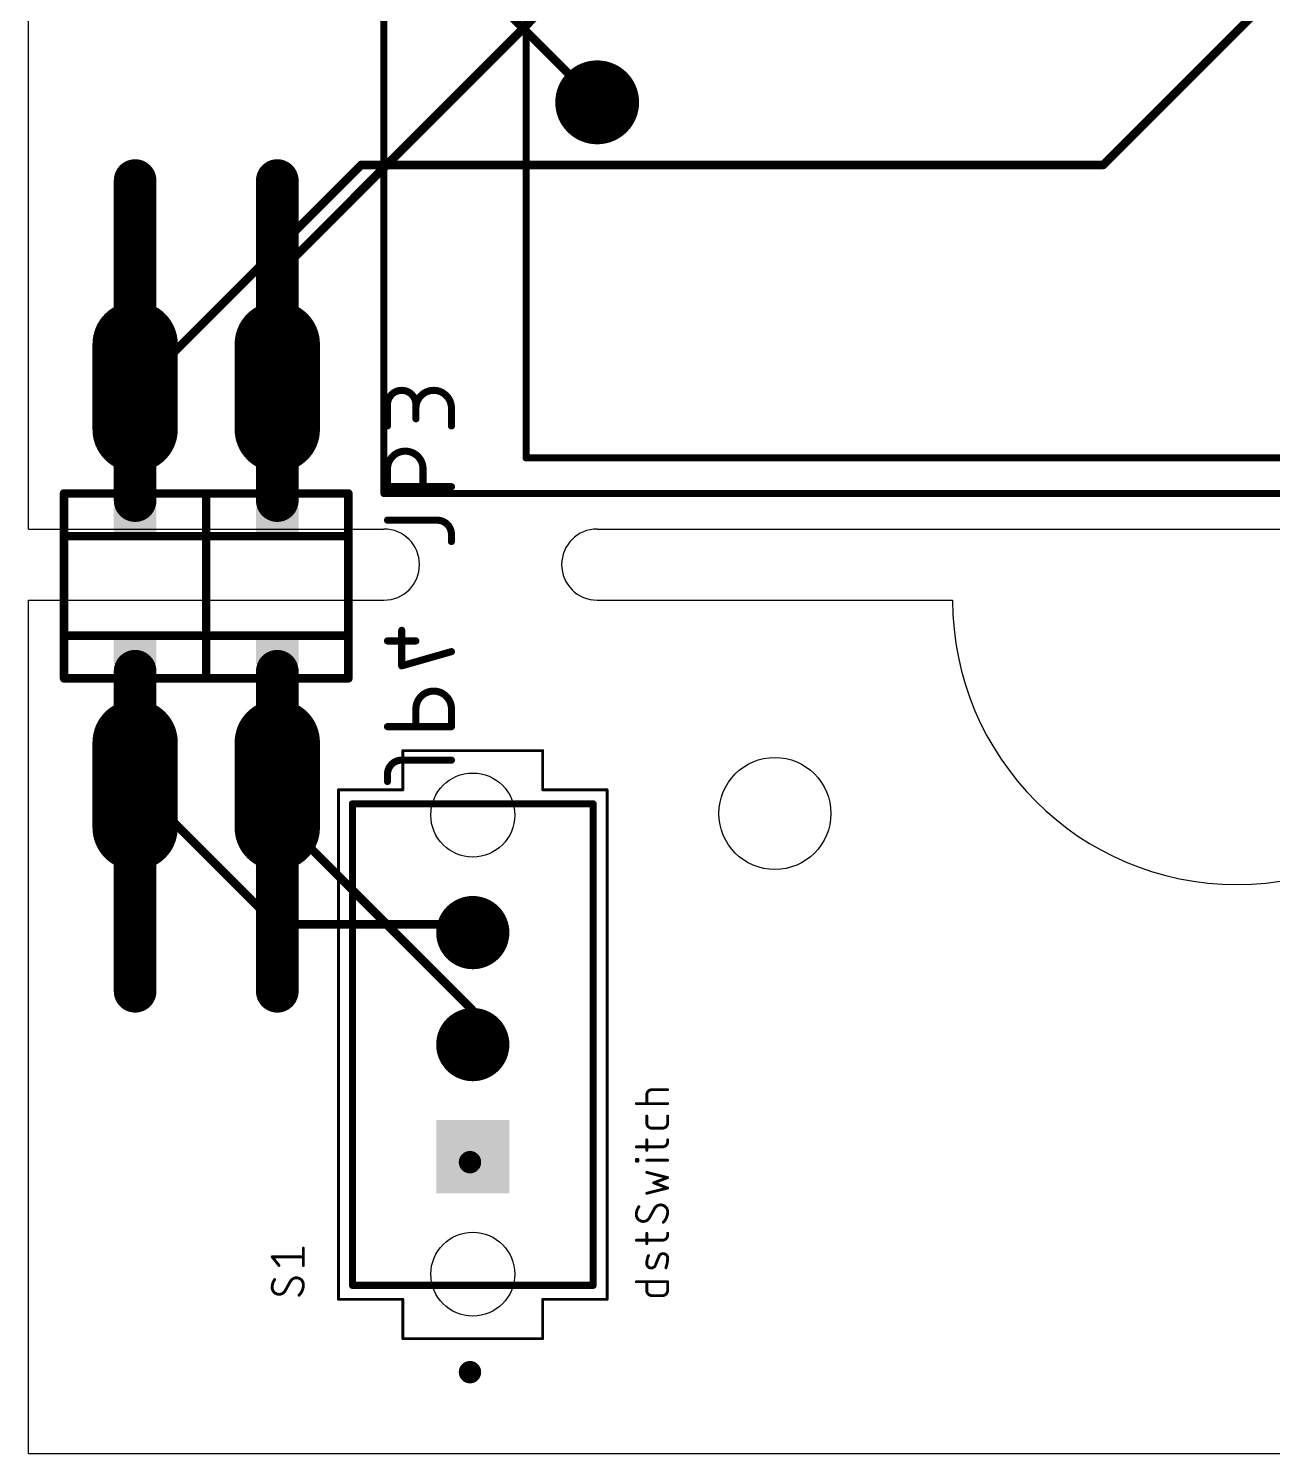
# Model space of a CAD drawing. Extents: x 0 to 1.75, y 0 to 2.95.
# Drawn here: x 0 to 0.875, y 0 to 1.002 of the extents above; entities that cross this region are included whole.
import ezdxf

# ---------------------------------------------------------------- set-up
doc = ezdxf.new("R2010")
doc.units = 0
for name, color, linetype in [('1', 12, 'CONTINUOUS'), ('16', 132, 'CONTINUOUS'), ('17', 110, 'CONTINUOUS'), ('20', 31, 'CONTINUOUS'), ('21', 253, 'CONTINUOUS'), ('22', 253, 'CONTINUOUS'), ('23', 53, 'CONTINUOUS'), ('24', 53, 'CONTINUOUS'), ('25', 253, 'CONTINUOUS'), ('26', 253, 'CONTINUOUS'), ('27', 253, 'CONTINUOUS'), ('39', 12, 'CONTINUOUS'), ('51', 253, 'CONTINUOUS')]:
    doc.layers.add(name, color=color, linetype=linetype)

# ---------------------------------------------------------------- blocks, each defined once
blk = doc.blocks.new('RECT')
blk.add_solid([(-0.5, -0.5), (0.5, -0.5), (-0.5, 0.5), (0.5, 0.5)])
blk = doc.blocks.new('LONGP100')
at = {"const_width": 1}
blk.add_lwpolyline([(-0.5, 0), (0.5, 0)], dxfattribs=at)
at = {"const_width": 0.5}
for points in [[(-0.5, 0.25, 1), (-0.5, -0.25)], [(0.5, -0.25, 1), (0.5, 0.25)]]:
    blk.add_lwpolyline(points, format="xyb", dxfattribs=at)
blk = doc.blocks.new('SQUAREP')
blk.add_solid([(-0.5, -0.5), (0.5, -0.5), (-0.5, 0.5), (0.5, 0.5)])
blk = doc.blocks.new('ROUNDP')
at = {"const_width": 0.5}
blk.add_lwpolyline([(0, -0.25, 1), (0, 0.25, 1), (0, -0.25)], format="xyb", dxfattribs=at)

msp = doc.modelspace()

# ---------------------------------------------------------------- linework, layer by layer
at = {"layer": '1', "const_width": 0.006}
for points in [[(1.3, 1.45), (0.756, 0.906)], [(0.4, 0.95), (0.3, 1.05)], [(0.234, 0.906), (0.078, 0.75)], [(0.756, 0.906), (0.234, 0.906)], [(0.078, 0.75), (0.075, 0.75)], [(0.18, 0.468), (0.175, 0.47)], [(0.18, 0.468), (0.18, 0.444)], [(0.18, 0.444), (0.312, 0.312)], [(0.312, 0.312), (0.312, 0.288)], [(0.312, 0.288), (0.3125, 0.2875)]]:
    msp.add_lwpolyline(points, dxfattribs=at)
at = {"layer": '1', "const_width": 0.003}
for points in [[(0.398939, 0.948939, 1), (0.401061, 0.951061)], [(0.234, 0.9075, 1), (0.234, 0.9045)], [(0.235061, 0.904939, 1), (0.232939, 0.907061)], [(0.754939, 0.907061, 1), (0.757061, 0.904939)], [(0.756, 0.9045, 1), (0.756, 0.9075)], [(0.075, 0.7515, 1), (0.075, 0.7485)], [(0.076939, 0.751061, 1), (0.079061, 0.748939)], [(0.078, 0.7485, 1), (0.078, 0.7515)], [(0.175557, 0.471393, 1), (0.174443, 0.468607)], [(0.1815, 0.468, 1), (0.1785, 0.468)], [(0.179443, 0.466607, 1), (0.180557, 0.469393)], [(0.181061, 0.445061, 1), (0.178939, 0.442939)], [(0.1785, 0.444, 1), (0.1815, 0.444)], [(0.3135, 0.312, 1), (0.3105, 0.312)], [(0.310939, 0.310939, 1), (0.313061, 0.313061)], [(0.313061, 0.289061, 1), (0.310939, 0.286939)], [(0.3105, 0.288, 1), (0.3135, 0.288)], [(0.311439, 0.286439, 1), (0.313561, 0.288561)]]:
    msp.add_lwpolyline(points, format="xyb", dxfattribs=at)
at = {"layer": '16', "const_width": 0.006}
for points in [[(0.396, 1.05), (0.18, 0.834)], [(0.18, 0.834), (0.18, 0.75)], [(0.18, 0.75), (0.175, 0.75)], [(0.078, 0.468), (0.075, 0.47)], [(0.078, 0.468), (0.174, 0.372)], [(0.174, 0.372), (0.312, 0.372)], [(0.312, 0.372), (0.3125, 0.36624)]]:
    msp.add_lwpolyline(points, dxfattribs=at)
at = {"layer": '16', "const_width": 0.003}
for points in [[(0.1815, 0.834, 1), (0.1785, 0.834)], [(0.178939, 0.835061, 1), (0.181061, 0.832939)], [(0.175, 0.7515, 1), (0.175, 0.7485)], [(0.1785, 0.75, 1), (0.1815, 0.75)], [(0.18, 0.7485, 1), (0.18, 0.7515)], [(0.075832, 0.471248, 1), (0.074168, 0.468752)], [(0.079061, 0.469061, 1), (0.076939, 0.466939)], [(0.077168, 0.466752, 1), (0.078832, 0.469248)], [(0.174, 0.3735, 1), (0.174, 0.3705)], [(0.172939, 0.370939, 1), (0.175061, 0.373061)], [(0.313494, 0.37213, 1), (0.310506, 0.37187)], [(0.312, 0.3705, 1), (0.312, 0.3735)], [(0.311006, 0.36611, 1), (0.313994, 0.36637)]]:
    msp.add_lwpolyline(points, format="xyb", dxfattribs=at)
at = {"layer": '20'}
for p, q in [((0, 0.65), (0, 2.95)), ((0, 0.65), (0.25, 0.65)), ((0.4, 0.65), (1.3, 0.65)), ((0, 0.6), (0.25, 0.6)), ((0, 0), (0, 0.6)), ((0.4, 0.6), (0.65, 0.6)), ((0, 0), (1.7, 0))]:
    msp.add_line(p, q, dxfattribs=at)
for centre, radius in [((0.525, 0.45), 0.03937), ((0.3125, 0.448917), 0.029528), ((0.3125, 0.126083), 0.029528)]:
    msp.add_circle(centre, radius, dxfattribs=at)
for centre, radius, start, end in [((0.25, 0.625), 0.025, 270, 90), ((0.4, 0.625), 0.025, 90, 270), ((0.85, 0.6), 0.2, 180, 0)]:
    msp.add_arc(centre, radius, start, end, dxfattribs=at)
at = {"layer": '21'}
for points, const_width in [([(0.25, 0.675), (0.25, 2.925)], 0.005), ([(0.35, 0.7), (0.35, 2.6)], 0.005), ([(1.35, 0.7), (0.35, 0.7)], 0.005), ([(0.125, 0.675), (0.025, 0.675)], 0.006), ([(0.025, 0.675), (0.025, 0.575)], 0.006), ([(0.225, 0.675), (0.125, 0.675)], 0.006), ([(0.125, 0.675), (0.125, 0.575)], 0.006), ([(0.225, 0.575), (0.225, 0.675)], 0.006), ([(1.45, 0.675), (0.25, 0.675)], 0.005), ([(0.025, 0.575), (0.125, 0.575)], 0.006), ([(0.125, 0.575), (0.225, 0.575)], 0.006), ([(0.075, 0.325), (0.075, 0.55)], 0.03), ([(0.175, 0.325), (0.175, 0.55)], 0.03), ([(0.257382, 0.456791), (0.227854, 0.456791)], 0.005), ([(0.227854, 0.456791), (0.227854, 0.118209)], 0.005), ([(0.397146, 0.456791), (0.367618, 0.456791)], 0.005), ([(0.397146, 0.118209), (0.397146, 0.456791)], 0.005), ([(0.227854, 0.118209), (0.257382, 0.118209)], 0.005), ([(0.363681, 0.118209), (0.397146, 0.118209)], 0.005)]:
    msp.add_lwpolyline(points, dxfattribs=dict(at, const_width=const_width))
for points, const_width in [([(0.35, 0.70125, 1), (0.35, 0.69875)], 0.0025), ([(0.34875, 0.7, 1), (0.35125, 0.7)], 0.0025), ([(0.025, 0.6765, 1), (0.025, 0.6735)], 0.003), ([(0.0265, 0.675, 1), (0.0235, 0.675)], 0.003), ([(0.125, 0.6765, 1), (0.125, 0.6735)], 0.003), ([(0.1265, 0.675, 1), (0.1235, 0.675)], 0.003), ([(0.125, 0.6735, 1), (0.125, 0.6765)], 0.003), ([(0.2265, 0.675, 1), (0.2235, 0.675)], 0.003), ([(0.225, 0.6735, 1), (0.225, 0.6765)], 0.003), ([(0.25, 0.67625, 1), (0.25, 0.67375)], 0.0025), ([(0.24875, 0.675, 1), (0.25125, 0.675)], 0.0025), ([(0.025, 0.5765, 1), (0.025, 0.5735)], 0.003), ([(0.0235, 0.575, 1), (0.0265, 0.575)], 0.003), ([(0.125, 0.5765, 1), (0.125, 0.5735)], 0.003), ([(0.1235, 0.575, 1), (0.1265, 0.575)], 0.003), ([(0.125, 0.5735, 1), (0.125, 0.5765)], 0.003), ([(0.2235, 0.575, 1), (0.2265, 0.575)], 0.003), ([(0.225, 0.5735, 1), (0.225, 0.5765)], 0.003), ([(0.0825, 0.55, 1), (0.0675, 0.55)], 0.015), ([(0.1825, 0.55, 1), (0.1675, 0.55)], 0.015), ([(0.227854, 0.458041, 1), (0.227854, 0.455541)], 0.0025), ([(0.229104, 0.456791, 1), (0.226604, 0.456791)], 0.0025), ([(0.257382, 0.455541, 1), (0.257382, 0.458041)], 0.0025), ([(0.367618, 0.458041, 1), (0.367618, 0.455541)], 0.0025), ([(0.398396, 0.456791, 1), (0.395896, 0.456791)], 0.0025), ([(0.397146, 0.455541, 1), (0.397146, 0.458041)], 0.0025), ([(0.0675, 0.325, 1), (0.0825, 0.325)], 0.015), ([(0.1675, 0.325, 1), (0.1825, 0.325)], 0.015), ([(0.227854, 0.119459, 1), (0.227854, 0.116959)], 0.0025), ([(0.257382, 0.116959, 1), (0.257382, 0.119459)], 0.0025), ([(0.363681, 0.119459, 1), (0.363681, 0.116959)], 0.0025), ([(0.397146, 0.116959, 1), (0.397146, 0.119459)], 0.0025), ([(0.226604, 0.118209, 1), (0.229104, 0.118209)], 0.0025), ([(0.395896, 0.118209, 1), (0.398396, 0.118209)], 0.0025), ([(0.310531, 0.053248, 1), (0.310531, 0.061122, 1), (0.310531, 0.053248)], 0.007874)]:
    msp.add_lwpolyline(points, format="xyb", dxfattribs=dict(at, const_width=const_width))
at = {"layer": '22'}
for points, const_width in [([(0.075, 0.895), (0.075, 0.67)], 0.03), ([(0.175, 0.895), (0.175, 0.67)], 0.03), ([(0.025, 0.545), (0.025, 0.645)], 0.006), ([(0.025, 0.645), (0.125, 0.645)], 0.006), ([(0.125, 0.545), (0.125, 0.645)], 0.006), ([(0.125, 0.645), (0.225, 0.645)], 0.006), ([(0.225, 0.645), (0.225, 0.545)], 0.006), ([(0.125, 0.545), (0.025, 0.545)], 0.006), ([(0.225, 0.545), (0.125, 0.545)], 0.006)]:
    msp.add_lwpolyline(points, dxfattribs=dict(at, const_width=const_width))
for points, const_width in [([(0.0825, 0.895, 1), (0.0675, 0.895)], 0.015), ([(0.1825, 0.895, 1), (0.1675, 0.895)], 0.015), ([(0.0675, 0.67, 1), (0.0825, 0.67)], 0.015), ([(0.1675, 0.67, 1), (0.1825, 0.67)], 0.015), ([(0.0265, 0.645, 1), (0.0235, 0.645)], 0.003), ([(0.025, 0.6465, 1), (0.025, 0.6435)], 0.003), ([(0.1265, 0.645, 1), (0.1235, 0.645)], 0.003), ([(0.125, 0.6465, 1), (0.125, 0.6435)], 0.003), ([(0.125, 0.6435, 1), (0.125, 0.6465)], 0.003), ([(0.2265, 0.645, 1), (0.2235, 0.645)], 0.003), ([(0.225, 0.6435, 1), (0.225, 0.6465)], 0.003), ([(0.025, 0.5465, 1), (0.025, 0.5435)], 0.003), ([(0.0235, 0.545, 1), (0.0265, 0.545)], 0.003), ([(0.125, 0.5465, 1), (0.125, 0.5435)], 0.003), ([(0.1235, 0.545, 1), (0.1265, 0.545)], 0.003), ([(0.125, 0.5435, 1), (0.125, 0.5465)], 0.003), ([(0.2235, 0.545, 1), (0.2265, 0.545)], 0.003), ([(0.225, 0.5435, 1), (0.225, 0.5465)], 0.003)]:
    msp.add_lwpolyline(points, format="xyb", dxfattribs=dict(at, const_width=const_width))
at = {"layer": '23'}
for p in [(0.125, 0.6), (0.3125, 0.2875)]:
    msp.add_point(p, dxfattribs=at)
at = {"layer": '24'}
msp.add_point((0.125, 0.62), dxfattribs=at)
at = {"layer": '25'}
for points, const_width in [([(0.2725, 0.7375, 1), (0.2525, 0.7375)], 0.005), ([(0.2975, 0.735, 1), (0.2725, 0.735)], 0.005), ([(0.25375, 0.7375, 1), (0.25125, 0.7375)], 0.0025), ([(0.25125, 0.7375, 1), (0.25375, 0.7375)], 0.0025), ([(0.27375, 0.7375, 1), (0.27125, 0.7375)], 0.0025), ([(0.27125, 0.7375, 1), (0.27375, 0.7375)], 0.0025), ([(0.27125, 0.735, 1), (0.27375, 0.735)], 0.0025), ([(0.29875, 0.735, 1), (0.29625, 0.735)], 0.0025), ([(0.29625, 0.735, 1), (0.29875, 0.735)], 0.0025), ([(0.25125, 0.7225, 1), (0.25375, 0.7225)], 0.0025), ([(0.27125, 0.7275, 1), (0.27375, 0.7275)], 0.0025), ([(0.29625, 0.7225, 1), (0.29875, 0.7225)], 0.0025), ([(0.2775, 0.69225, 1), (0.2525, 0.69225)], 0.005), ([(0.25375, 0.69225, 1), (0.25125, 0.69225)], 0.0025), ([(0.25125, 0.69225, 1), (0.25375, 0.69225)], 0.0025), ([(0.27875, 0.69225, 1), (0.27625, 0.69225)], 0.0025), ([(0.27625, 0.69225, 1), (0.27875, 0.69225)], 0.0025), ([(0.2525, 0.681, 1), (0.2525, 0.6785)], 0.0025), ([(0.2975, 0.6785, 1), (0.2975, 0.681)], 0.0025), ([(0.25125, 0.67975, 1), (0.25375, 0.67975)], 0.0025), ([(0.27625, 0.67975, 1), (0.27875, 0.67975)], 0.0025), ([(0.2525, 0.657456, 1), (0.2525, 0.654956)], 0.0025), ([(0.2975, 0.646206, 0.414214), (0.2875, 0.656206)], 0.005), ([(0.2875, 0.657456, 1), (0.2875, 0.654956)], 0.0025), ([(0.2875, 0.654956, 1), (0.2875, 0.657456)], 0.0025), ([(0.29875, 0.646206, 1), (0.29625, 0.646206)], 0.0025), ([(0.29625, 0.646206, 1), (0.29875, 0.646206)], 0.0025), ([(0.29625, 0.641206, 1), (0.29875, 0.641206)], 0.0025), ([(0.193868, 0.14441, 1), (0.192868, 0.14441)], 0.001), ([(0.171754, 0.13861, 1), (0.170973, 0.137985)], 0.001), ([(0.171363, 0.138798, 1), (0.171363, 0.137798)], 0.001), ([(0.175863, 0.131873, 1), (0.176644, 0.132498)], 0.001), ([(0.192868, 0.132185, 1), (0.193868, 0.132185)], 0.001), ([(0.193368, 0.137798, 1), (0.193368, 0.138798)], 0.001), ([(0.173197, 0.122304, 0.162289), (0.171363, 0.116803)], 0.002), ([(0.173597, 0.122004, 1), (0.172797, 0.122604)], 0.001), ([(0.188478, 0.123526, 0.265562), (0.184199, 0.121081)], 0.002), ([(0.183768, 0.121335, 1), (0.18463, 0.120827)], 0.001), ([(0.184638, 0.120842, 1), (0.18376, 0.121321)], 0.001), ([(0.193368, 0.118636, 0.414214), (0.188478, 0.123526)], 0.002), ([(0.188478, 0.124026, 1), (0.188478, 0.123026)], 0.001), ([(0.188478, 0.123026, 1), (0.188478, 0.124026)], 0.001), ([(0.171363, 0.116803, 0.414214), (0.176253, 0.111913)], 0.002), ([(0.171863, 0.116803, 1), (0.170863, 0.116803)], 0.001), ([(0.170863, 0.116803, 1), (0.171863, 0.116803)], 0.001), ([(0.176253, 0.111913, 0.265562), (0.180532, 0.114358)], 0.002), ([(0.176253, 0.112413, 1), (0.176253, 0.111413)], 0.001), ([(0.176253, 0.111413, 1), (0.176253, 0.112413)], 0.001), ([(0.180093, 0.114597, 1), (0.180971, 0.114118)], 0.001), ([(0.180963, 0.114104, 1), (0.180101, 0.114612)], 0.001), ([(0.190312, 0.111302, 0.199994), (0.193368, 0.118636)], 0.002), ([(0.18996, 0.111657, 1), (0.190664, 0.110947)], 0.001), ([(0.193868, 0.118636, 1), (0.192868, 0.118636)], 0.001), ([(0.192868, 0.118636, 1), (0.193868, 0.118636)], 0.001)]:
    msp.add_lwpolyline(points, format="xyb", dxfattribs=dict(at, const_width=const_width))
for points, const_width in [([(0.2525, 0.7225), (0.2525, 0.7375)], 0.005), ([(0.2725, 0.7375), (0.2725, 0.7275)], 0.005), ([(0.2975, 0.7225), (0.2975, 0.735)], 0.005), ([(0.2525, 0.67975), (0.2525, 0.69225)], 0.005), ([(0.2775, 0.69225), (0.2775, 0.67975)], 0.005), ([(0.2975, 0.67975), (0.2525, 0.67975)], 0.005), ([(0.2525, 0.656206), (0.2875, 0.656206)], 0.005), ([(0.2975, 0.646206), (0.2975, 0.641206)], 0.005), ([(0.193368, 0.132185), (0.193368, 0.14441)], 0.002), ([(0.176253, 0.132185), (0.171363, 0.138298)], 0.002), ([(0.171363, 0.138298), (0.193368, 0.138298)], 0.002), ([(0.184199, 0.121081), (0.180532, 0.114358)], 0.002)]:
    msp.add_lwpolyline(points, dxfattribs=dict(at, const_width=const_width))
at = {"layer": '26', "const_width": 0.005}
for points in [[(0.2625, 0.553794), (0.2625, 0.578794)], [(0.2725, 0.571294), (0.2525, 0.571294)], [(0.2975, 0.563794), (0.2625, 0.553794)], [(0.2725, 0.523544), (0.2725, 0.511044)], [(0.2975, 0.511044), (0.2975, 0.523544)], [(0.2525, 0.511044), (0.2975, 0.511044)], [(0.2975, 0.4875), (0.2625, 0.4875)], [(0.2525, 0.4775), (0.2525, 0.4725)]]:
    msp.add_lwpolyline(points, dxfattribs=at)
at = {"layer": '26'}
for points, const_width in [([(0.26375, 0.578794, 1), (0.26125, 0.578794)], 0.0025), ([(0.2525, 0.572544, 1), (0.2525, 0.570044)], 0.0025), ([(0.2725, 0.570044, 1), (0.2725, 0.572544)], 0.0025), ([(0.297843, 0.562592, 1), (0.297157, 0.564996)], 0.0025), ([(0.262157, 0.554996, 1), (0.262843, 0.552592)], 0.0025), ([(0.26125, 0.553794, 1), (0.26375, 0.553794)], 0.0025), ([(0.2975, 0.523544, 1), (0.2725, 0.523544)], 0.005), ([(0.27375, 0.523544, 1), (0.27125, 0.523544)], 0.0025), ([(0.27125, 0.523544, 1), (0.27375, 0.523544)], 0.0025), ([(0.29875, 0.523544, 1), (0.29625, 0.523544)], 0.0025), ([(0.29625, 0.523544, 1), (0.29875, 0.523544)], 0.0025), ([(0.2525, 0.512294, 1), (0.2525, 0.509794)], 0.0025), ([(0.27125, 0.511044, 1), (0.27375, 0.511044)], 0.0025), ([(0.29625, 0.511044, 1), (0.29875, 0.511044)], 0.0025), ([(0.2975, 0.509794, 1), (0.2975, 0.512294)], 0.0025), ([(0.2625, 0.4875, 0.414214), (0.2525, 0.4775)], 0.005), ([(0.2625, 0.48875, 1), (0.2625, 0.48625)], 0.0025), ([(0.2625, 0.48625, 1), (0.2625, 0.48875)], 0.0025), ([(0.2975, 0.48625, 1), (0.2975, 0.48875)], 0.0025), ([(0.25375, 0.4775, 1), (0.25125, 0.4775)], 0.0025), ([(0.25125, 0.4775, 1), (0.25375, 0.4775)], 0.0025), ([(0.25125, 0.4725, 1), (0.25375, 0.4725)], 0.0025)]:
    msp.add_lwpolyline(points, format="xyb", dxfattribs=dict(at, const_width=const_width))
at = {"layer": '27'}
for points, const_width in [([(0.438536, 0.255804, 0.414223), (0.434862, 0.25213)], 0.002), ([(0.435362, 0.25213, 1), (0.434362, 0.25213)], 0.001), ([(0.434362, 0.25213, 1), (0.435362, 0.25213)], 0.001), ([(0.438536, 0.256305, 1), (0.438536, 0.255305)], 0.001), ([(0.438536, 0.255304, 1), (0.438536, 0.256304)], 0.001), ([(0.449559, 0.255305, 1), (0.449559, 0.256305)], 0.001), ([(0.427513, 0.246506, 1), (0.427513, 0.245506)], 0.001), ([(0.434362, 0.246006, 1), (0.435362, 0.246006)], 0.001), ([(0.449559, 0.245506, 1), (0.449559, 0.246506)], 0.001), ([(0.435362, 0.237292, 1), (0.434362, 0.237292)], 0.001), ([(0.434862, 0.232393, 0.414214), (0.438536, 0.228719)], 0.002), ([(0.435362, 0.232393, 1), (0.434362, 0.232393)], 0.001), ([(0.434362, 0.232393, 1), (0.435362, 0.232393)], 0.001), ([(0.445885, 0.228719, 0.414204), (0.449559, 0.232393)], 0.002), ([(0.450059, 0.237292, 1), (0.449059, 0.237292)], 0.001), ([(0.450059, 0.232393, 1), (0.449059, 0.232393)], 0.001), ([(0.449059, 0.232393, 1), (0.450059, 0.232393)], 0.001), ([(0.435362, 0.220497, 1), (0.434362, 0.220497)], 0.001), ([(0.438536, 0.229219, 1), (0.438536, 0.228219)], 0.001), ([(0.438536, 0.228219, 1), (0.438536, 0.229219)], 0.001), ([(0.445885, 0.229219, 1), (0.445885, 0.228219)], 0.001), ([(0.445885, 0.228219, 1), (0.445885, 0.229219)], 0.001), ([(0.450059, 0.220497, 1), (0.449059, 0.220497)], 0.001), ([(0.427513, 0.216098, 1), (0.427513, 0.215098)], 0.001), ([(0.434362, 0.213148, 1), (0.435362, 0.213148)], 0.001), ([(0.445885, 0.215598, 0.414223), (0.449559, 0.219272)], 0.002), ([(0.445885, 0.216098, 1), (0.445885, 0.215098)], 0.001), ([(0.445885, 0.215098, 1), (0.445885, 0.216098)], 0.001), ([(0.450059, 0.219272, 1), (0.449059, 0.219272)], 0.001), ([(0.449059, 0.219272, 1), (0.450059, 0.219272)], 0.001), ([(0.428013, 0.206793, 1), (0.427013, 0.206793)], 0.001), ([(0.427513, 0.207293, 1), (0.427513, 0.206293)], 0.001), ([(0.427513, 0.206068, 1), (0.427513, 0.205068)], 0.001), ([(0.427013, 0.205568, 1), (0.428013, 0.205568)], 0.001), ([(0.429238, 0.206793, 1), (0.428238, 0.206793)], 0.001), ([(0.428238, 0.205568, 1), (0.429238, 0.205568)], 0.001), ([(0.428738, 0.206293, 1), (0.428738, 0.207293)], 0.001), ([(0.428738, 0.205068, 1), (0.428738, 0.206068)], 0.001), ([(0.434862, 0.20668, 1), (0.434862, 0.20568)], 0.001), ([(0.449559, 0.20568, 1), (0.449559, 0.20668)], 0.001), ([(0.434983, 0.198144, 1), (0.434741, 0.197174)], 0.001), ([(0.439937, 0.190778, 1), (0.439586, 0.189842)], 0.001), ([(0.439586, 0.190778, 1), (0.439937, 0.189842)], 0.001), ([(0.449735, 0.193516, 1), (0.449384, 0.194452)], 0.001), ([(0.449438, 0.193499, 1), (0.449681, 0.194469)], 0.001), ([(0.434741, 0.183446, 1), (0.434983, 0.182476)], 0.001), ([(0.449384, 0.186167, 1), (0.449735, 0.187104)], 0.001), ([(0.449681, 0.186151, 1), (0.449438, 0.187121)], 0.001), ([(0.429351, 0.173568, 0.162281), (0.427513, 0.168056)], 0.002), ([(0.429751, 0.173268, 1), (0.428951, 0.173868)], 0.001), ([(0.44466, 0.174792, 0.26557), (0.440374, 0.172343)], 0.002), ([(0.439943, 0.172597, 1), (0.440804, 0.172089)], 0.001), ([(0.440813, 0.172103, 1), (0.439935, 0.172582)], 0.001), ([(0.449559, 0.169893, 0.414214), (0.44466, 0.174792)], 0.002), ([(0.44466, 0.175292, 1), (0.44466, 0.174292)], 0.001), ([(0.44466, 0.174292, 1), (0.44466, 0.175292)], 0.001), ([(0.446498, 0.162545, 0.199996), (0.449559, 0.169893)], 0.002), ([(0.450059, 0.169893, 1), (0.449059, 0.169893)], 0.001), ([(0.449059, 0.169893, 1), (0.450059, 0.169893)], 0.001), ([(0.427513, 0.168056, 0.414214), (0.432413, 0.163157)], 0.002), ([(0.428013, 0.168056, 1), (0.427013, 0.168056)], 0.001), ([(0.427013, 0.168056, 1), (0.428013, 0.168056)], 0.001), ([(0.432413, 0.163157, 0.265567), (0.436699, 0.165607)], 0.002), ([(0.432413, 0.163657, 1), (0.432413, 0.162657)], 0.001), ([(0.432413, 0.162657, 1), (0.432413, 0.163657)], 0.001), ([(0.43626, 0.165846, 1), (0.437138, 0.165367)], 0.001), ([(0.43713, 0.165353, 1), (0.436269, 0.16586)], 0.001), ([(0.446145, 0.1629, 1), (0.44685, 0.16219)], 0.001), ([(0.427513, 0.150452, 1), (0.427513, 0.149452)], 0.001), ([(0.435362, 0.154852, 1), (0.434362, 0.154852)], 0.001), ([(0.445885, 0.149952, 0.414223), (0.449559, 0.153627)], 0.002), ([(0.445885, 0.150452, 1), (0.445885, 0.149452)], 0.001), ([(0.445885, 0.149452, 1), (0.445885, 0.150452)], 0.001), ([(0.450059, 0.154852, 1), (0.449059, 0.154852)], 0.001), ([(0.450059, 0.153627, 1), (0.449059, 0.153627)], 0.001), ([(0.449059, 0.153627, 1), (0.450059, 0.153627)], 0.001), ([(0.434362, 0.147503, 1), (0.435362, 0.147503)], 0.001), ([(0.449559, 0.137322, 0.831822), (0.443436, 0.138547)], 0.002), ([(0.436087, 0.13916, 0.102547), (0.434862, 0.133648)], 0.002), ([(0.434862, 0.133648, 0.831828), (0.440986, 0.132423)], 0.002), ([(0.435362, 0.133641, 1), (0.434362, 0.133655)], 0.001), ([(0.434362, 0.133655, 1), (0.435362, 0.133641)], 0.001), ([(0.436543, 0.138954, 1), (0.435631, 0.139365)], 0.001), ([(0.440522, 0.132609, 1), (0.44145, 0.132238)], 0.001), ([(0.44145, 0.132238, 1), (0.440522, 0.132609)], 0.001), ([(0.442971, 0.138733, 1), (0.4439, 0.138362)], 0.001), ([(0.4439, 0.138362, 1), (0.442971, 0.138733)], 0.001), ([(0.448335, 0.130586, 0.082966), (0.449559, 0.137322)], 0.002), ([(0.447864, 0.130755, 1), (0.448805, 0.130417)], 0.001), ([(0.450059, 0.137315, 1), (0.449059, 0.13733)], 0.001), ([(0.449059, 0.13733, 1), (0.450059, 0.137315)], 0.001), ([(0.427513, 0.121294, 1), (0.427513, 0.120294)], 0.001), ([(0.435362, 0.120794, 1), (0.434362, 0.120794)], 0.001), ([(0.450059, 0.120794, 1), (0.449059, 0.120794)], 0.001), ([(0.449559, 0.120294, 1), (0.449559, 0.121294)], 0.001), ([(0.434862, 0.11467, 0.414214), (0.438536, 0.110995)], 0.002), ([(0.435362, 0.11467, 1), (0.434362, 0.11467)], 0.001), ([(0.434362, 0.11467, 1), (0.435362, 0.11467)], 0.001), ([(0.438536, 0.111495, 1), (0.438536, 0.110495)], 0.001), ([(0.438536, 0.110495, 1), (0.438536, 0.111495)], 0.001), ([(0.445885, 0.110995, 0.414204), (0.449559, 0.11467)], 0.002), ([(0.445885, 0.111495, 1), (0.445885, 0.110495)], 0.001), ([(0.445885, 0.110495, 1), (0.445885, 0.111495)], 0.001), ([(0.450059, 0.11467, 1), (0.449059, 0.11467)], 0.001), ([(0.449059, 0.11467, 1), (0.450059, 0.11467)], 0.001)]:
    msp.add_lwpolyline(points, format="xyb", dxfattribs=dict(at, const_width=const_width))
at = {"layer": '27', "const_width": 0.002}
for points in [[(0.434862, 0.246006), (0.434862, 0.25213)], [(0.438536, 0.255805), (0.449559, 0.255805)], [(0.449559, 0.246006), (0.427513, 0.246006)], [(0.434862, 0.232393), (0.434862, 0.237292)], [(0.449559, 0.237292), (0.449559, 0.232393)], [(0.434862, 0.213148), (0.434862, 0.220497)], [(0.445885, 0.228719), (0.438536, 0.228719)], [(0.449559, 0.219272), (0.449559, 0.220497)], [(0.427513, 0.215598), (0.445885, 0.215598)], [(0.427513, 0.205568), (0.427513, 0.206793)], [(0.427513, 0.206793), (0.428738, 0.206793)], [(0.428738, 0.205568), (0.427513, 0.205568)], [(0.428738, 0.206793), (0.428738, 0.205568)], [(0.449559, 0.20618), (0.434862, 0.20618)], [(0.449559, 0.193984), (0.434862, 0.197659)], [(0.439761, 0.19031), (0.449559, 0.193984)], [(0.449559, 0.186636), (0.439761, 0.19031)], [(0.434862, 0.182961), (0.449559, 0.186636)], [(0.440374, 0.172343), (0.436699, 0.165607)], [(0.427513, 0.149952), (0.445885, 0.149952)], [(0.434862, 0.147503), (0.434862, 0.154852)], [(0.449559, 0.153627), (0.449559, 0.154852)], [(0.443436, 0.138547), (0.440986, 0.132423)], [(0.427513, 0.120794), (0.449559, 0.120794)], [(0.434862, 0.11467), (0.434862, 0.120794)], [(0.449559, 0.120794), (0.449559, 0.11467)], [(0.445885, 0.110995), (0.438536, 0.110995)]]:
    msp.add_lwpolyline(points, dxfattribs=at)
at = {"layer": '39', "const_width": 0.001969}
for points in [[(0.263287, 0.466634), (0.263287, 0.494193)], [(0.263287, 0.494193), (0.361713, 0.494193)], [(0.361713, 0.494193), (0.361713, 0.466634)], [(0.218012, 0.108366), (0.218012, 0.466634)], [(0.218012, 0.466634), (0.263287, 0.466634)], [(0.361713, 0.466634), (0.406988, 0.466634)], [(0.406988, 0.466634), (0.406988, 0.108366)], [(0.263287, 0.108366), (0.218012, 0.108366)], [(0.263287, 0.080807), (0.263287, 0.108366)], [(0.406988, 0.108366), (0.361713, 0.108366)], [(0.361713, 0.108366), (0.361713, 0.080807)], [(0.361713, 0.080807), (0.263287, 0.080807)]]:
    msp.add_lwpolyline(points, dxfattribs=at)
at = {"layer": '39', "const_width": 0.000984}
for points in [[(0.26378, 0.494193, 1), (0.262795, 0.494193)], [(0.263287, 0.494685, 1), (0.263287, 0.493701)], [(0.362205, 0.494193, 1), (0.36122, 0.494193)], [(0.361713, 0.493701, 1), (0.361713, 0.494685)], [(0.218504, 0.466634, 1), (0.21752, 0.466634)], [(0.218012, 0.467126, 1), (0.218012, 0.466142)], [(0.262795, 0.466634, 1), (0.26378, 0.466634)], [(0.263287, 0.466142, 1), (0.263287, 0.467126)], [(0.36122, 0.466634, 1), (0.362205, 0.466634)], [(0.361713, 0.467126, 1), (0.361713, 0.466142)], [(0.40748, 0.466634, 1), (0.406496, 0.466634)], [(0.406988, 0.466142, 1), (0.406988, 0.467126)], [(0.218012, 0.108858, 1), (0.218012, 0.107874)], [(0.21752, 0.108366, 1), (0.218504, 0.108366)], [(0.26378, 0.108366, 1), (0.262795, 0.108366)], [(0.263287, 0.107874, 1), (0.263287, 0.108858)], [(0.362205, 0.108366, 1), (0.36122, 0.108366)], [(0.361713, 0.108858, 1), (0.361713, 0.107874)], [(0.406496, 0.108366, 1), (0.40748, 0.108366)], [(0.406988, 0.107874, 1), (0.406988, 0.108858)], [(0.263287, 0.081299, 1), (0.263287, 0.080315)], [(0.262795, 0.080807, 1), (0.26378, 0.080807)], [(0.36122, 0.080807, 1), (0.362205, 0.080807)], [(0.361713, 0.080315, 1), (0.361713, 0.081299)]]:
    msp.add_lwpolyline(points, format="xyb", dxfattribs=at)
at = {"layer": '51', "const_width": 0.005}
for points in [[(0.227854, 0.118209), (0.227854, 0.456791)], [(0.227854, 0.456791), (0.397146, 0.456791)], [(0.397146, 0.456791), (0.397146, 0.118209)], [(0.397146, 0.118209), (0.227854, 0.118209)]]:
    msp.add_lwpolyline(points, dxfattribs=at)
at = {"layer": '51'}
for points, const_width in [([(0.229104, 0.456791, 1), (0.226604, 0.456791)], 0.0025), ([(0.227854, 0.458041, 1), (0.227854, 0.455541)], 0.0025), ([(0.398396, 0.456791, 1), (0.395896, 0.456791)], 0.0025), ([(0.397146, 0.455541, 1), (0.397146, 0.458041)], 0.0025), ([(0.310531, 0.200886, 1), (0.310531, 0.20876, 1), (0.310531, 0.200886)], 0.007874), ([(0.227854, 0.119459, 1), (0.227854, 0.116959)], 0.0025), ([(0.397146, 0.116959, 1), (0.397146, 0.119459)], 0.0025), ([(0.226604, 0.118209, 1), (0.229104, 0.118209)], 0.0025), ([(0.395896, 0.118209, 1), (0.398396, 0.118209)], 0.0025)]:
    msp.add_lwpolyline(points, format="xyb", dxfattribs=dict(at, const_width=const_width))

# ---------------------------------------------------------------- block references
at = {"layer": '17', "xscale": 0.059, "yscale": 0.059}
msp.add_blockref('ROUNDP', (0.4, 0.95), dxfattribs=at)
msp.add_blockref('ROUNDP', (0.4, 0.95), dxfattribs=at)
at = {"layer": '17'}
for name, p, xscale, yscale, rotation in [('LONGP100', (0.075, 0.75), 0.06, 0.06, 270), ('LONGP100', (0.075, 0.75), 0.06, 0.06, 270), ('LONGP100', (0.175, 0.75), 0.06, 0.06, 270), ('LONGP100', (0.175, 0.75), 0.06, 0.06, 270), ('LONGP100', (0.075, 0.47), 0.06, 0.06, 90), ('LONGP100', (0.075, 0.47), 0.06, 0.06, 90), ('LONGP100', (0.175, 0.47), 0.06, 0.06, 90), ('LONGP100', (0.175, 0.47), 0.06, 0.06, 90), ('ROUNDP', (0.3125, 0.36624), 0.051496, 0.051496, 90), ('ROUNDP', (0.3125, 0.36624), 0.051496, 0.051496, 90), ('ROUNDP', (0.3125, 0.2875), 0.051496, 0.051496, 90), ('ROUNDP', (0.3125, 0.2875), 0.051496, 0.051496, 90), ('SQUAREP', (0.3125, 0.20876), 0.051496, 0.051496, 90), ('SQUAREP', (0.3125, 0.20876), 0.051496, 0.051496, 90)]:
    msp.add_blockref(name, p, dxfattribs=dict(at, xscale=xscale, yscale=yscale, rotation=rotation))
at = {"layer": '21', "xscale": 0.03, "rotation": 180}
for p, yscale in [((0.075, 0.695), 0.04), ((0.175, 0.695), 0.04), ((0.075, 0.565), 0.02), ((0.175, 0.565), 0.02)]:
    msp.add_blockref('RECT', p, dxfattribs=dict(at, yscale=yscale))
at = {"layer": '22', "xscale": 0.03, "rotation": 180}
for p, yscale in [((0.075, 0.655), 0.02), ((0.175, 0.655), 0.02), ((0.075, 0.525), 0.04), ((0.175, 0.525), 0.04)]:
    msp.add_blockref('RECT', p, dxfattribs=dict(at, yscale=yscale))

doc.saveas('drawing.dxf')
